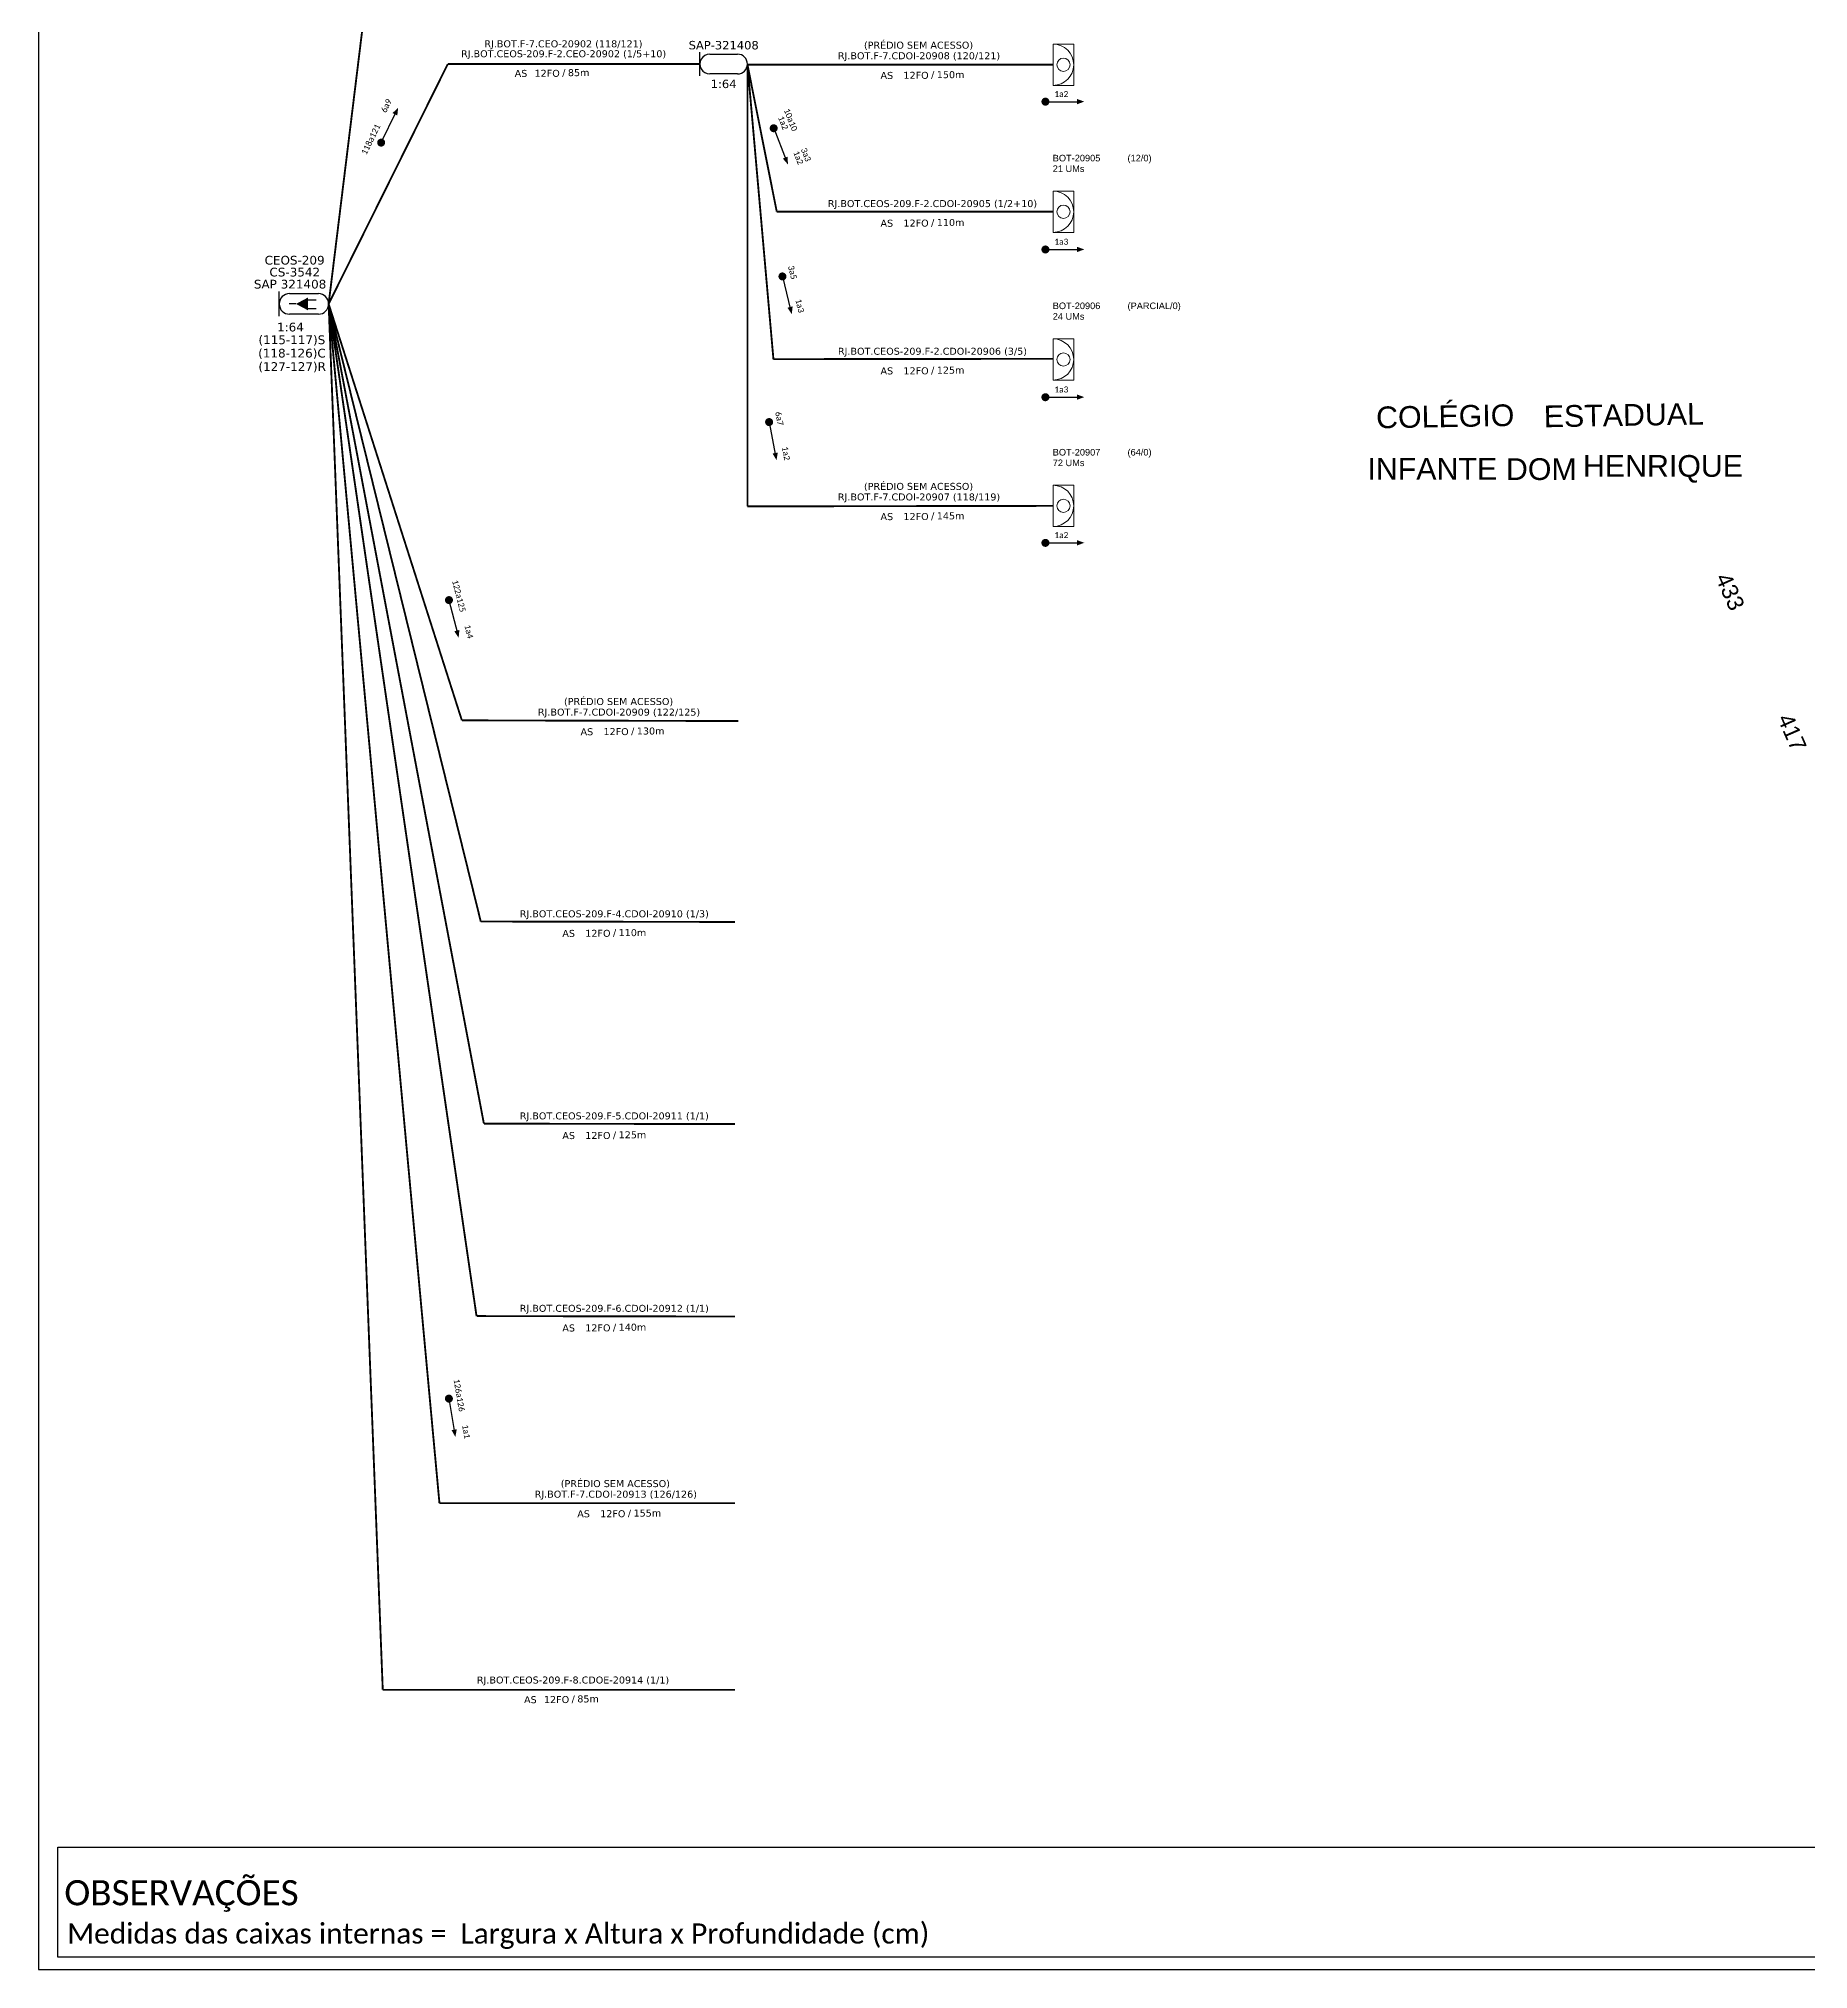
# Model space of a CAD drawing. Extents: x -86 to 1625, y 705 to 1299.
# Drawn here: x -85.8 to 265.4, y 705 to 1088.1 of the extents above; entities that cross this region are included whole.
import ezdxf
from ezdxf.enums import TextEntityAlignment as Align

# ---------------------------------------------------------------- set-up
doc = ezdxf.new("R2010")
doc.units = 0
for name, color, linetype, lineweight in [("20.0-LEGENDA DOS CDO'S", 1, 'Continuous', 0), ('20.1-CDO_INTERIOR', 1, 'Continuous', 0), ('40.1-ETIQUETAS', 1, 'Continuous', 20)]:
    doc.layers.add(name, color=color, linetype=linetype, lineweight=lineweight)
for name, color, linetype in [('20.4-CEOS', 1, 'Continuous'), ('CAP a instalar', 1, 'Continuous'), ('SETA', 7, 'Continuous'), ('surveys', 7, 'Continuous'), ('texto', 255, 'Continuous')]:
    doc.layers.add(name, color=color, linetype=linetype)
doc.styles.add('ARIAL', font='arial.ttf')
doc.styles.add('siredit', font='verdana.ttf')
doc.styles.get("Standard").update_dxf_attribs({"font": 'arial.ttf'})
doc.styles.add('WMF-Calibri0', font='calibri.ttf')
doc.linetypes.add('FENCELINE1', pattern='A,0.25,-0.1,[133,ltypeshp.shx,S=0.1,R=0,X=-0.1,Y=0],-0.1,1', length=1.45)

msp = doc.modelspace()

# ---------------------------------------------------------------- linework, layer by layer
msp.add_lwpolyline([(-85.84, 705.02), (752.73, 705.02), (752.73, 1299.02), (-85.84, 1299.02), (-85.84, 705.02)])
for points in [[(113.57, 1075.61, 0.792, 0.792, 1), (114.37, 1075.61, 0.792, 0.792, 1)], [(113.57, 1046.28, 0.792, 0.792, 1), (114.37, 1046.28, 0.792, 0.792, 1)], [(113.57, 1016.97, 0.792, 0.792, 1), (114.37, 1016.97, 0.792, 0.792, 1)], [(113.57, 988.07, 0.792, 0.792, 1), (114.37, 988.07, 0.792, 0.792, 1)]]:
    msp.add_lwpolyline(points, format="xyseb", close=True)
at = {"const_width": 0.792}
for points in [[(59.9, 1070.71, 1), (60.19, 1069.97, 1)], [(59.9, 1070.71, 1), (60.19, 1069.97, 1)], [(-18.03, 1067.13, 1), (-17.69, 1067.84, 1)], [(-18.03, 1067.13, 1), (-17.69, 1067.84, 1)], [(61.69, 1041.32, 1), (61.87, 1040.55, 1)], [(61.69, 1041.32, 1), (61.87, 1040.55, 1)], [(59.06, 1012.43, 1), (59.21, 1011.65, 1)], [(59.06, 1012.43, 1), (59.21, 1011.65, 1)], [(-4.5, 977.1, 1), (-4.3, 976.33, 1)], [(-4.5, 977.1, 1), (-4.3, 976.33, 1)], [(-4.48, 818.67, 1), (-4.35, 817.89, 1)], [(-4.48, 818.67, 1), (-4.35, 817.89, 1)]]:
    msp.add_lwpolyline(points, format="xyb", close=True, dxfattribs=at)
at = {"color": 7}
msp.add_lwpolyline([(-82.03, 729.3), (334.24, 729.3), (334.24, 707.42), (-82.03, 707.42)], close=True, dxfattribs=at)
at = {"layer": '20.1-CDO_INTERIOR', "color": 8, "lineweight": 18}
for points in [[(119.59, 1078.85), (119.59, 1087.04), (115.5, 1087.04), (115.5, 1078.85)], [(119.59, 991.32), (119.59, 999.5), (115.5, 999.5), (115.5, 991.32)]]:
    msp.add_lwpolyline(points, close=True, dxfattribs=at)
at = {"layer": '20.1-CDO_INTERIOR', "color": 1, "lineweight": 18}
msp.add_lwpolyline([(119.59, 1049.67), (119.59, 1057.86), (115.5, 1057.86), (115.5, 1049.67)], close=True, dxfattribs=at)
at = {"layer": '20.1-CDO_INTERIOR', "color": 251, "lineweight": 18}
msp.add_lwpolyline([(119.59, 1020.37), (119.59, 1028.55), (115.5, 1028.55), (115.5, 1020.37)], close=True, dxfattribs=at)
at = {"layer": '20.1-CDO_INTERIOR', "color": 8, "lineweight": 18}
for centre in [(117.54, 1082.94), (117.54, 995.41)]:
    msp.add_circle(centre, 1.31, dxfattribs=at)
at = {"layer": '20.1-CDO_INTERIOR', "color": 1, "lineweight": 18}
msp.add_circle((117.54, 1053.77), 1.31, dxfattribs=at)
at = {"layer": '20.1-CDO_INTERIOR', "color": 251, "lineweight": 18}
msp.add_circle((117.54, 1024.46), 1.31, dxfattribs=at)
at = {"layer": '20.1-CDO_INTERIOR', "color": 8, "lineweight": 18}
for centre in [(115.5, 1082.94), (115.5, 995.41)]:
    msp.add_arc(centre, 4.09, 270, 90, dxfattribs=at)
at = {"layer": '20.1-CDO_INTERIOR', "color": 1, "lineweight": 18}
msp.add_arc((115.5, 1053.77), 4.09, 270, 90, dxfattribs=at)
at = {"layer": '20.1-CDO_INTERIOR', "color": 251, "lineweight": 18}
msp.add_arc((115.5, 1024.46), 4.09, 270, 90, dxfattribs=at)
at = {"layer": '20.4-CEOS', "color": 5}
for p, q in [((47.36, 1085.04), (52.87, 1085.04)), ((52.86, 1081.11), (47.36, 1081.12)), ((-36.05, 1037.52), (-30.32, 1037.52)), ((-30.32, 1033.44), (-36.05, 1033.44))]:
    msp.add_line(p, q, dxfattribs=at)
for points in [[(45.4, 1080.72), (45.4, 1085.45)], [(-38.09, 1033.02), (-38.09, 1037.94)], [(-34.76, 1035.48), (-36.14, 1035.48)], [(-32.51, 1036.29), (-30.77, 1036.29)], [(-32.51, 1034.59), (-30.77, 1034.59)]]:
    msp.add_lwpolyline(points, dxfattribs=at)
msp.add_lwpolyline([(-34.76, 1035.48, 0, 2.52, 0), (-32.4, 1035.48, 2.52, 2.52, 0)], format="xyseb", dxfattribs=at)
for centre, radius, start, end in [((47.36, 1083.08), 1.96, 89.9211, 269.9211), ((52.87, 1083.07), 1.96, 269.9211, 89.9211), ((-36.05, 1035.48), 2.04, 90, 270), ((-30.32, 1035.48), 2.04, 270, 90)]:
    msp.add_arc(centre, radius, start, end, dxfattribs=at)
at = {"layer": 'CAP a instalar', "color": 7, "linetype": 'FENCELINE1', "ltscale": 7, "const_width": 0.37}
for points in [[(-6.6, 1212.11), (-28.28, 1035.48)], [(-28.28, 1035.48), (-17.54, 760.5)], [(52.36, 760.5), (-17.54, 760.5)]]:
    msp.add_lwpolyline(points, dxfattribs=at)
at = {"layer": 'CAP a instalar', "color": 5, "linetype": 'FENCELINE1', "ltscale": 7, "const_width": 0.37}
for points in [[(-28.28, 1035.48), (-4.62, 1083.1)], [(-4.62, 1083.1), (45.4, 1083.08)]]:
    msp.add_lwpolyline(points, dxfattribs=at)
at = {"layer": 'CAP a instalar', "color": 1, "linetype": 'FENCELINE1', "ltscale": 7, "const_width": 0.37}
for points in [[(54.84, 1082.94), (60.65, 1053.8)], [(60.65, 1053.8), (115.5, 1053.77)]]:
    msp.add_lwpolyline(points, dxfattribs=at)
at = {"layer": 'CAP a instalar', "color": 251, "linetype": 'FENCELINE1', "ltscale": 7, "const_width": 0.37}
for points in [[(54.84, 1082.94), (59.99, 1024.52)], [(-28.28, 1035.48), (2.53, 872.83)], [(-28.28, 1035.48), (1.91, 912.94)], [(-28.28, 1035.48), (1.07, 834.65)], [(59.99, 1024.52), (115.5, 1024.59)], [(1.91, 912.94), (52.36, 912.85)], [(2.53, 872.83), (52.36, 872.75)], [(1.07, 834.65), (52.36, 834.56)]]:
    msp.add_lwpolyline(points, dxfattribs=at)
at = {"layer": 'CAP a instalar', "color": 8, "linetype": 'FENCELINE1', "ltscale": 7, "const_width": 0.37}
for points in [[(115.5, 1082.94), (54.84, 1082.94)], [(54.84, 1082.94), (54.84, 995.31)], [(-28.28, 1035.48), (-1.84, 952.85)], [(-6.29, 797.54), (-28.28, 1035.48)], [(54.84, 995.31), (115.5, 995.41)], [(-1.84, 952.85), (53, 952.72)], [(52.36, 797.54), (-6.29, 797.54)]]:
    msp.add_lwpolyline(points, dxfattribs=at)
at = {"layer": 'SETA'}
for points in [[(-17.86, 1067.48), (-14.87, 1073.6)], [(-17.86, 1067.48), (-14.87, 1073.6)], [(113.97, 1075.61), (120.78, 1075.61)], [(60.05, 1070.34), (62.53, 1064)], [(60.05, 1070.34), (62.53, 1064)], [(113.97, 1046.28), (120.78, 1046.28)], [(61.78, 1040.93), (63.4, 1034.32)], [(61.78, 1040.93), (63.4, 1034.32)], [(113.97, 1016.97), (120.78, 1016.97)], [(59.14, 1012.04), (60.43, 1005.36)], [(59.14, 1012.04), (60.43, 1005.36)], [(113.97, 988.07), (120.78, 988.07)], [(-4.4, 976.71), (-2.72, 970.12)], [(-4.4, 976.71), (-2.72, 970.12)], [(-4.41, 818.28), (-3.29, 811.57)], [(-4.41, 818.28), (-3.29, 811.57)]]:
    msp.add_lwpolyline(points, dxfattribs=at)
for points in [[(-15.6, 1073.35), (-14.48, 1074.42), (-14.65, 1072.88)], [(-15.6, 1073.35), (-14.48, 1074.42), (-14.65, 1072.88)], [(120.23, 1076.15), (121.68, 1075.62), (120.23, 1075.09)], [(62.83, 1064.7), (62.86, 1063.16), (61.85, 1064.32)], [(62.83, 1064.7), (62.86, 1063.16), (61.85, 1064.32)], [(120.23, 1046.82), (121.68, 1046.29), (120.23, 1045.76)], [(63.8, 1034.98), (63.63, 1033.44), (62.77, 1034.73)], [(63.8, 1034.98), (63.63, 1033.44), (62.77, 1034.73)], [(120.23, 1017.51), (121.68, 1016.99), (120.23, 1016.46)], [(60.86, 1005.99), (60.61, 1004.47), (59.82, 1005.79)], [(60.86, 1005.99), (60.61, 1004.47), (59.82, 1005.79)], [(120.23, 988.61), (121.68, 988.08), (120.23, 987.55)], [(-2.33, 970.78), (-2.48, 969.24), (-3.35, 970.52)], [(-2.33, 970.78), (-2.48, 969.24), (-3.35, 970.52)], [(-2.85, 812.2), (-3.13, 810.68), (-3.89, 812.02)], [(-2.85, 812.2), (-3.13, 810.68), (-3.89, 812.02)]]:
    msp.add_solid(points, dxfattribs=at)

# ---------------------------------------------------------------- texts
at = {"color": 7, "style": 'WMF-Calibri0'}
msp.add_text('OBSERVAÇÕES', height=4.9833, dxfattribs=at).set_placement((-80.73, 717.74))
at = {"char_height": 1.188, "width": 20.0842, "attachment_point": 5, "style": 'ARIAL'}
for s, insert in [('\\C7;\\fCalibri|b0|i0|c0|p34;1a2', (117.13, 1077.13)), ('{\\fCalibri|b0|i0|c0|p34;\\C7;1a3}', (117.13, 1047.81)), ('\\C7;\\fCalibri|b0|i0|c0|p34;1a3', (117.13, 1018.5)), ('\\C7;\\fCalibri|b0|i0|c0|p34;1a2', (117.13, 989.6))]:
    msp.add_mtext(s, dxfattribs=dict(at, insert=insert))
at = {"color": 7, "insert": (-80.16, 714.14), "char_height": 4, "width": 658.8434, "attachment_point": 1, "style": 'WMF-Calibri0'}
msp.add_mtext('Medidas das caixas internas =  Largura x Altura x Profundidade (cm)', dxfattribs=at)
at = {"layer": "20.0-LEGENDA DOS CDO'S", "color": 1, "style": 'ARIAL'}
for s, p in [('BOT-20905', (115.42, 1063.76)), ('(12/0)', (130.26, 1063.76)), ('21 UMs', (115.42, 1061.66))]:
    msp.add_text(s, height=1.309, dxfattribs=at).set_placement(p)
at = {"layer": "20.0-LEGENDA DOS CDO'S", "color": 251, "style": 'ARIAL'}
for s, height, p in [('BOT-20906', 1.309, (115.42, 1034.45)), ('(PARCIAL/0)', 1.3094, (130.26, 1034.45)), ('24 UMs', 1.309, (115.42, 1032.35))]:
    msp.add_text(s, height=height, dxfattribs=at).set_placement(p)
at = {"layer": "20.0-LEGENDA DOS CDO'S", "color": 8, "style": 'ARIAL'}
for s, p in [('72 UMs', (115.42, 1003.3)), ('BOT-20907', (115.42, 1005.4)), ('(64/0)', (130.26, 1005.4))]:
    msp.add_text(s, height=1.309, dxfattribs=at).set_placement(p)
at = {"layer": '20.4-CEOS', "color": 5, "style": 'siredit'}
for s, p in [('CEOS-209', (-35.03, 1045.02)), ('CS-3542', (-35, 1042.66)), ('SAP 321408', (-35.93, 1040.27)), ('1:64', (-35.86, 1031.75)), ('(115-117)S', (-35.58, 1029.23)), ('(118-126)C', (-35.56, 1026.58)), ('(127-127)R', (-35.52, 1023.92))]:
    msp.add_text(s, height=1.729, dxfattribs=at).set_placement(p, align=Align.TOP_CENTER)
for tag, text, p in [('SAP-321408', 'SAP 321408', (50.12, 1087.65)), ('1:64', '1:XX', (50.11, 1079.97))]:
    msp.add_attdef(tag, text=text, height=1.662, rotation=359.9211, dxfattribs=at).set_placement(p, align=Align.TOP_CENTER)
at = {"layer": '40.1-ETIQUETAS', "color": 1, "style": 'siredit'}
for s, p in [('RJ.BOT.CEOS-209.F-2.CEO-20902 (1/5+10)', (18.35, 1085.12)), ('RJ.BOT.CEOS-209.F-2.CDOI-20905 (1/2+10)', (91.55, 1055.39))]:
    msp.add_text(s, height=1.3857, dxfattribs=at).set_placement(p, align=Align.MIDDLE_CENTER)
at = {"layer": '40.1-ETIQUETAS', "color": 7, "style": 'siredit'}
for s, p in [('RJ.BOT.F-7.CEO-20902 (118/121)', (18.31, 1087.09)), ('RJ.BOT.CEOS-209.F-8.CDOE-20914 (1/1)', (20.22, 762.44))]:
    msp.add_text(s, height=1.3857, dxfattribs=at).set_placement(p, align=Align.MIDDLE_CENTER)
at = {"layer": '40.1-ETIQUETAS', "color": 8, "style": 'siredit'}
for s, p in [('RJ.BOT.F-7.CDOI-20908 (120/121)', (88.88, 1084.72)), ('(PRÉDIO SEM ACESSO)', (88.79, 1086.82)), ('(PRÉDIO SEM ACESSO)', (88.79, 999.28)), ('RJ.BOT.F-7.CDOI-20907 (118/119)', (88.88, 997.18)), ('RJ.BOT.F-7.CDOI-20909 (122/125)', (29.35, 954.49)), ('(PRÉDIO SEM ACESSO)', (29.26, 956.59)), ('(PRÉDIO SEM ACESSO)', (28.62, 801.41)), ('RJ.BOT.F-7.CDOI-20913 (126/126)', (28.71, 799.31))]:
    msp.add_text(s, height=1.3857, dxfattribs=at).set_placement(p, align=Align.MIDDLE_CENTER)
at = {"layer": '40.1-ETIQUETAS', "color": 7, "style": 'siredit'}
for s, height, p in [('AS', 1.386, (11.14, 1081.22)), ('12FO', 1.386, (17.59, 1081.24)), ('/', 1.39, (18.71, 1081.37)), ('AS', 1.386, (13.01, 758.54)), ('12FO', 1.386, (19.46, 758.56)), ('/', 1.39, (20.58, 758.69))]:
    msp.add_text(s, height=height, dxfattribs=at).set_placement(p, align=Align.MIDDLE_RIGHT)
for p in [(19.2, 1081.37), (21.07, 758.69)]:
    msp.add_text('85m', height=1.386, dxfattribs=at).set_placement(p, align=Align.MIDDLE_LEFT)
at = {"layer": '40.1-ETIQUETAS', "color": 8, "style": 'siredit'}
for s, height, p in [('AS ', 1.386, (84.35, 1080.82)), ('12FO', 1.386, (90.8, 1080.84)), ('/', 1.39, (91.92, 1080.97)), ('AS ', 1.386, (84.35, 993.28)), ('12FO', 1.386, (90.8, 993.3)), ('/', 1.39, (91.92, 993.43)), ('AS ', 1.386, (24.82, 950.6)), ('12FO', 1.386, (31.27, 950.62)), ('/', 1.39, (32.39, 950.74)), ('AS ', 1.386, (24.17, 795.42)), ('12FO', 1.386, (30.62, 795.44)), ('/', 1.39, (31.74, 795.56))]:
    msp.add_text(s, height=height, dxfattribs=at).set_placement(p, align=Align.MIDDLE_RIGHT)
for s, p in [('150m', (92.41, 1080.97)), ('145m', (92.41, 993.43)), ('130m', (32.88, 950.74)), ('155m', (32.23, 795.56))]:
    msp.add_text(s, height=1.386, dxfattribs=at).set_placement(p, align=Align.MIDDLE_LEFT)
at = {"layer": '40.1-ETIQUETAS', "color": 1, "style": 'siredit'}
for s, height, p in [('AS ', 1.386, (84.35, 1051.49)), ('12FO', 1.386, (90.8, 1051.52)), ('/', 1.39, (91.92, 1051.64))]:
    msp.add_text(s, height=height, dxfattribs=at).set_placement(p, align=Align.MIDDLE_RIGHT)
msp.add_text('110m', height=1.386, dxfattribs=at).set_placement((92.41, 1051.64), align=Align.MIDDLE_LEFT)
at = {"layer": '40.1-ETIQUETAS', "color": 251, "style": 'siredit'}
for s, p in [('RJ.BOT.CEOS-209.F-2.CDOI-20906 (3/5)', (91.55, 1026.09)), ('RJ.BOT.CEOS-209.F-4.CDOI-20910 (1/3)', (28.41, 914.47)), ('RJ.BOT.CEOS-209.F-5.CDOI-20911 (1/1)', (28.41, 874.37)), ('RJ.BOT.CEOS-209.F-6.CDOI-20912 (1/1)', (28.41, 836.19))]:
    msp.add_text(s, height=1.3857, dxfattribs=at).set_placement(p, align=Align.MIDDLE_CENTER)
for s, height, p in [('AS ', 1.386, (84.35, 1022.19)), ('12FO', 1.386, (90.8, 1022.21)), ('/', 1.39, (91.92, 1022.34)), ('AS ', 1.386, (21.21, 910.58)), ('12FO', 1.386, (27.66, 910.6)), ('/', 1.39, (28.78, 910.73)), ('AS ', 1.386, (21.21, 870.47)), ('12FO', 1.386, (27.66, 870.49)), ('/', 1.39, (28.78, 870.62)), ('AS ', 1.386, (21.21, 832.29)), ('12FO', 1.386, (27.66, 832.31)), ('/', 1.39, (28.78, 832.44))]:
    msp.add_text(s, height=height, dxfattribs=at).set_placement(p, align=Align.MIDDLE_RIGHT)
for s, p in [('125m', (92.41, 1022.34)), ('110m', (29.27, 910.73)), ('125m', (29.27, 870.62)), ('140m', (29.27, 832.44))]:
    msp.add_text(s, height=1.386, dxfattribs=at).set_placement(p, align=Align.MIDDLE_LEFT)
at = {"layer": 'surveys', "color": 5, "style": 'ARIAL'}
for s, p in [('COLÉGIO', (179.63, 1010.79)), ('ESTADUAL', (212.9, 1011))]:
    msp.add_text(s, height=4.31, rotation=1, dxfattribs=at).set_placement(p)
for s, p in [('INFANTE', (177.87, 1000.61)), ('DOM', (205.36, 1000.55)), ('HENRIQUE', (220.64, 1001.18))]:
    msp.add_text(s, height=4.31, dxfattribs=at).set_placement(p)
at = {"layer": 'surveys', "style": 'ARIAL'}
for s, rotation, p in [('433', 294.0013, (249.86, 978.4)), ('417', 293.6014, (262.16, 950.45))]:
    msp.add_text(s, height=3.233, rotation=rotation, dxfattribs=at).set_placement(p, align=Align.MIDDLE_CENTER)
at = {"layer": 'texto', "char_height": 1.188, "width": 20.0842, "attachment_point": 5}
for s, insert, rotation in [('\\C7;\\fCalibri|b0|i0|c0|p34;6a9', (-16.83, 1074.81), 63.9772), ('{\\fCalibri|b0|i0|c0|p34;\\C1;10a10}', (63.42, 1072.01), 291.3403), ('\\C7;\\fCalibri|b0|i0|c0|p34;118a121', (-19.9, 1068.14), 63.9772), ('\\C7;\\fCalibri|b0|i0|c0|p34;1a2', (61.92, 1071.4), 291.3403), ('\\C7;\\fCalibri|b0|i0|c0|p34;1a2', (64.95, 1064.48), 291.3403), ('{\\fCalibri|b0|i0|c0|p34;\\C1;3a3\\C7;}', (66.45, 1065.09), 291.3403), ('\\C7;\\fCalibri|b0|i0|c0|p34;3a5', (63.77, 1041.73), 283.8008), ('\\C7;\\fCalibri|b0|i0|c0|p34;1a3', (65.23, 1035.1), 283.8008), ('\\C7;\\fCalibri|b0|i0|c0|p34;6a7', (61.17, 1012.74), 280.9384), ('\\C7;\\fCalibri|b0|i0|c0|p34;1a2', (62.48, 1005.81), 280.9384), ('\\C7;\\fCalibri|b0|i0|c0|p34;122a125', (-2.42, 977.53), 284.3274), ('\\C7;\\fCalibri|b0|i0|c0|p34;1a4', (-0.45, 970.46), 284.3274), ('\\C7;\\fCalibri|b0|i0|c0|p34;126a126', (-2.37, 818.93), 279.5411), ('\\C7;\\fCalibri|b0|i0|c0|p34;1a1', (-0.99, 811.72), 279.5411)]:
    msp.add_mtext(s, dxfattribs=dict(at, insert=insert, rotation=rotation))

doc.saveas('drawing.dxf')
